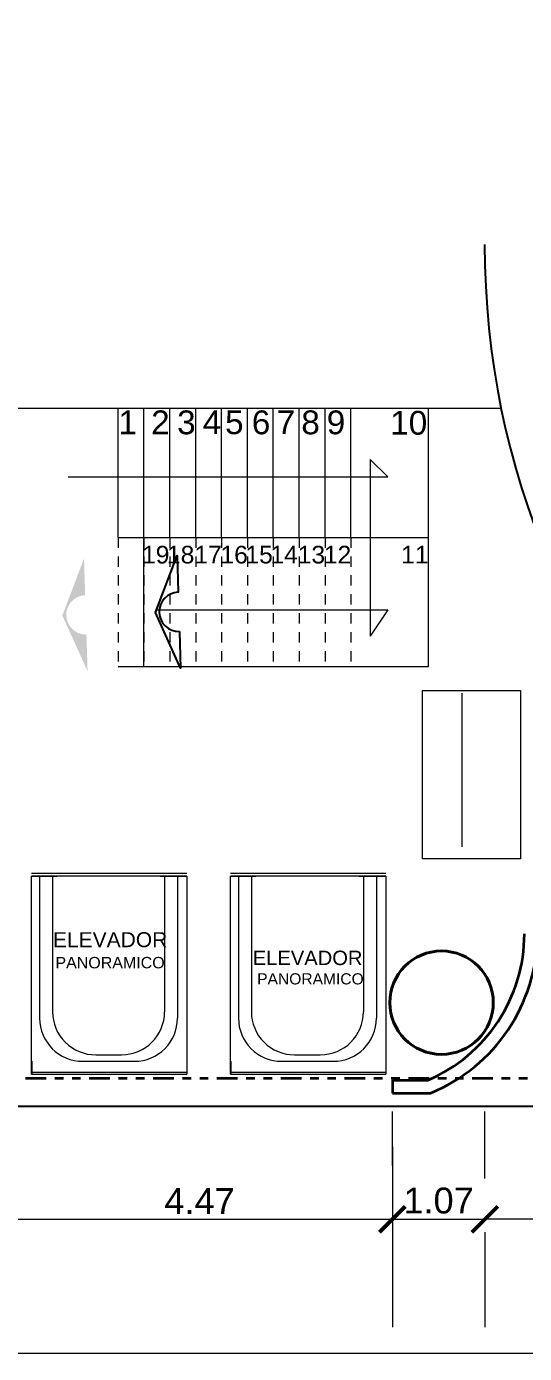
# Model space of a CAD drawing. Header units: inches. Extents: x 13 to 261, y -112 to -47.
# Drawn here: x 91.54 to 97.31, y -104.7 to -89.3 of the extents above; entities that cross this region are included whole.
import ezdxf

# ---------------------------------------------------------------- set-up
doc = ezdxf.new("R2010")
doc.units = ezdxf.units.IN
doc.header["$MEASUREMENT"] = 0
doc.linetypes.add('ACAD_ISO02W100', pattern=[15, 12, -3])
doc.linetypes.add('ACAD_ISO05W100', pattern=[33, 24, -3, 0, -3, 0, -3])
for name, color, linetype, lineweight in [('BANQUETA', 2, 'Continuous', 18), ('COLUMNAS', 20, 'Continuous', 40), ('COTAS', 192, 'Continuous', 13), ('ELEVADORES', 171, 'Continuous', 18), ('ESCALERAS', 182, 'Continuous', 18), ('LINEA DE CONTE RAM.', 7, 'Continuous', 13), ('MUROS', 5, 'Continuous', 35), ('POY. LOSA', 212, 'ACAD_ISO02W100', 13), ('RAMPAS', 50, 'Continuous', 25), ('TERRENO', 8, 'Continuous', 25), ('TEXTOS', 124, 'Continuous', 30), ('TUBERIA', 174, 'ACAD_ISO05W100', 35), ('VENTANAS', 4, 'Continuous', 13)]:
    doc.layers.add(name, color=color, linetype=linetype, lineweight=lineweight)
doc.styles.add('COTAS', font='ARIALUNI.TTF', dxfattribs={"height": 0.3})
doc.styles.add('TEXTOS', font='ARIALUNI.TTF', dxfattribs={"height": 0.36})
doc.linetypes.add('ZIGZAG', pattern='A,0.0001,-0.2,[131,ltypeshp.shx,S=0.2,R=0,X=-0.2,Y=0],-0.4,[131,ltypeshp.shx,S=0.2,R=180,X=0.2,Y=0],-0.2', length=0.8001)

# ---------------------------------------------------------------- blocks, each defined once
blk = doc.blocks.new('_ArchTick')
at = {"color": 0, "linetype": 'ByBlock', "const_width": 0.15}
blk.add_lwpolyline([(-0.5, -0.5), (0.5, 0.5)], dxfattribs=at)

msp = doc.modelspace()

# ---------------------------------------------------------------- hatches: boundary and pattern name
at = {"extrusion": (0.1093065423121583, 0.003474995742676502, 0.9940020141892817)}
h = msp.add_hatch(color=256, dxfattribs=at)
edge = h.paths.add_edge_path()
edge.add_line((-99.23568170356666, -89.66372164900667), (-99.66154635516043, -89.66372164900667))
edge.add_line((-99.66154635516054, -89.6637216490067), (-99.00795225393128, -89.39044630944409))
edge.add_line((-99.00795225393117, -89.39044630944406), (-98.3543581527019, -89.66372164900665))
edge.add_line((-98.35435815270202, -89.66372164900665), (-98.78022280429579, -89.66372164900665))
edge.add_arc((-99.00795225393117, -89.66372164900667), 0.2277294496354333, 1.758990840341431e-12, 180.0000000000017)

# ---------------------------------------------------------------- linework, layer by layer
at = {"extrusion": (0.1093065423121582, 0.003474995742676502, 0.9940020141892817), "elevation": 9.86495276161492}
msp.add_lwpolyline([(-99.23568170356675, -89.66372164900677), (-99.66154635516052, -89.66372164900682), (-99.0079522539313, -89.39044630944417), (-98.354358152702, -89.66372164900675), (-98.78022280429578, -89.66372164900676, 0.9999999999999999), (-99.23568170356675, -89.66372164900677, 1)], format="xyb", dxfattribs=at)
at = {"layer": 'BANQUETA'}
msp.add_line((91.27080736036419, -93.7268014080397), (97.04264300648958, -93.7268014080397), dxfattribs=at)
msp.add_arc((77.49392438128211, -56.87056435484349), 34.47115541369798, 287.5705954255154, 303.1635428484474, dxfattribs=at)
at = {"layer": 'COLUMNAS'}
msp.add_circle((96.35070402906558, -100.6268014080397), 0.6, dxfattribs=at)
at = {"layer": 'COTAS', "color": 3}
msp.add_line((95.7807049938389, -102.516207228748), (95.7807049938389, -101.891207228748), dxfattribs=at)
at = {"layer": 'COTAS', "color": 1}
for p, q in [((96.85259555094842, -102.666207228748), (96.85259555094842, -101.891207228748)), ((95.7807049938389, -102.3018014080397), (95.7807049938389, -104.391207228748)), ((91.30935265076758, -103.141207228748), (95.7807049938389, -103.141207228748)), ((95.7807049938389, -103.141207228748), (96.85259555094842, -103.141207228748)), ((115.8031087282121, -103.141207228748), (96.85259555094842, -103.141207228748)), ((96.85259555094842, -103.291207228748), (96.85259555094842, -104.391207228748)), ((115.8031087282121, -104.6979111361862), (16.85070402906563, -104.6979111361862))]:
    msp.add_line(p, q, dxfattribs=at)
at = {"layer": 'ELEVADORES'}
for p, q in [((93.39862501638254, -99.12742603964392), (91.59862501638253, -99.12742603964392)), ((93.39862501638254, -99.15742603964392), (91.59862501638253, -99.15742603964392)), ((91.59862501638253, -101.4574260396439), (91.59862501638253, -99.15742603964392)), ((91.59862501638253, -99.15742603964392), (91.89170790186728, -99.15742603964392)), ((93.09028950683378, -99.15742603964392), (93.39862501638254, -99.15742603964392)), ((93.39862501638254, -99.15742603964392), (93.39862501638254, -101.4574260396439)), ((95.70363813823064, -99.12742603964392), (93.90363813823063, -99.12742603964392)), ((95.70363813823064, -99.15742603964392), (93.90363813823063, -99.15742603964392)), ((93.90363813823063, -101.4574260396439), (93.90363813823063, -99.15742603964392)), ((93.90363813823063, -99.15742603964392), (94.19672102371538, -99.15742603964392)), ((95.39530262868189, -99.15742603964392), (95.70363813823064, -99.15742603964392)), ((95.70363813823064, -99.15742603964392), (95.70363813823064, -101.4574260396439))]:
    msp.add_line(p, q, dxfattribs=at)
at = {"layer": 'ESCALERAS'}
for p, q in [((92.60070402906547, -95.2268014080397), (92.60070402906547, -93.7268014080397)), ((93.20070402906549, -95.2268014080397), (93.20070402906549, -93.7268014080397)), ((93.50070402906545, -95.2268014080397), (93.50070402906545, -93.7268014080397)), ((93.80070402906551, -95.2268014080397), (93.80070402906551, -93.7268014080397)), ((94.10070402906547, -95.22680140803968), (94.10070402906547, -93.7268014080397)), ((94.40070402906554, -95.2268014080397), (94.40070402906554, -93.7268014080397)), ((94.70070402906549, -95.2268014080397), (94.70070402906549, -93.7268014080397)), ((95.00070402906556, -95.22680140803973), (95.00070402906556, -93.7268014080397)), ((95.30070402906551, -95.22680140803973), (95.30070402906551, -93.7268014080397)), ((96.20070402906549, -96.7268014080397), (96.20070402906549, -93.7268014080397)), ((92.60070402906547, -95.22680140803968), (96.20070402906549, -95.2268014080397)), ((92.60070402906547, -96.72680140803968), (96.20070402906549, -96.7268014080397)), ((96.13163882828167, -97.00252740987406), (97.26767043236987, -97.00252740987406)), ((96.13163882828167, -98.95898472207176), (96.13163882828167, -97.00252740987406)), ((97.26767043236987, -97.00252740987406), (97.26767043236987, -98.95898472207176)), ((97.26767043236987, -98.95898472207176), (96.13163882828167, -98.95898472207176))]:
    msp.add_line(p, q, dxfattribs=at)
at = {"layer": 'ESCALERAS', "ltscale": 0.01}
msp.add_line((92.90070402906542, -96.72680140803973), (92.90070402906542, -93.7268014080397), dxfattribs=at)
at = {"layer": 'ESCALERAS', "linetype": 'ZIGZAG'}
msp.add_line((96.58605146991692, -97.03495446111049), (96.58605146991692, -98.81846541168966), dxfattribs=at)
at = {"layer": 'LINEA DE CONTE RAM.'}
for p, q in [((95.52438988700419, -94.32243380081664), (95.72729708346992, -94.5251696985249)), ((95.52438988700419, -94.32243380081664), (95.52438988700419, -96.37494134429784)), ((92.02424695812238, -94.5251696985249), (95.72729708346992, -94.5251696985249)), ((93.04622838669371, -96.06729188861243), (95.72729708346992, -96.06729188861243)), ((95.72729708346992, -96.06729188861243), (95.52438988700419, -96.37494134429784))]:
    msp.add_line(p, q, dxfattribs=at)
at = {"layer": 'MUROS'}
for p, q in [((95.78070499383887, -101.5268014080397), (95.78070499383887, -101.6768014080397)), ((95.78070499383887, -101.5268014080397), (96.19148018887404, -101.5268014080397)), ((95.78070499383887, -101.6768014080397), (96.22168842058619, -101.6768014080397))]:
    msp.add_line(p, q, dxfattribs=at)
for radius, start in [(1.85, 293.2314565050137), (2, 292.331645009224)]:
    msp.add_arc((95.46175421290752, -99.82680140803976), radius, start, 0, dxfattribs=at)
at = {"layer": 'POY. LOSA', "ltscale": 0.01}
for p, q in [((92.60070402906541, -95.22680140803968), (92.60070402906547, -96.72680140803973)), ((92.90070402906542, -95.22680140803968), (92.90070402906542, -96.72680140803973)), ((93.20070402906543, -95.22680140803968), (93.20070402906549, -96.72680140803973)), ((93.50070402906545, -95.22680140803968), (93.50070402906545, -96.72680140803973)), ((93.80070402906546, -95.22680140803968), (93.80070402906551, -96.72680140803973)), ((94.10070402906547, -95.22680140803968), (94.10070402906547, -96.72680140803973)), ((94.40070402906548, -95.22680140803968), (94.40070402906554, -96.72680140803973)), ((94.70070402906549, -95.22680140803968), (94.70070402906549, -96.72680140803973)), ((95.0007040290655, -95.22680140803968), (95.00070402906556, -96.72680140803973)), ((95.30070402906551, -95.22680140803968), (95.30070402906551, -96.72680140803973))]:
    msp.add_line(p, q, dxfattribs=at)
at = {"layer": 'RAMPAS'}
msp.add_arc((106.3507040290656, -91.82680140803973), 9.5, 180, 270, dxfattribs=at)
at = {"layer": 'TERRENO'}
for p, q in [((91.59862501638253, -101.3074260396439), (91.59862501638253, -101.4574260396439)), ((93.90363813823063, -101.3074260396439), (93.90363813823063, -101.4574260396439)), ((80.75070402906562, -101.8268014080398), (116.3507040290656, -101.8268014080397)), ((80.75070402906567, -101.8268014080398), (94.35070402906558, -101.8268014080398))]:
    msp.add_line(p, q, dxfattribs=at)
at = {"layer": 'TUBERIA', "ltscale": 0.01}
msp.add_line((81.90725876055046, -101.5029776387351), (113.4012629412197, -101.5029776387351), dxfattribs=at)
at = {"layer": 'VENTANAS'}
for p, q in [((91.69170790186729, -99.15742603964392), (91.69170790186729, -100.8074260396439)), ((91.84170790186727, -99.15742603964392), (91.84170790186727, -100.7324260396439)), ((93.14028950683377, -99.15742603964392), (93.14028950683382, -100.7324260396439)), ((93.2902895068338, -99.15742603964392), (93.2902895068338, -100.8074260396439)), ((93.9967210237154, -99.15742603964392), (93.9967210237154, -100.8074260396439)), ((94.14672102371537, -99.15742603964392), (94.14672102371537, -100.7324260396439)), ((95.44530262868187, -99.15742603964392), (95.44530262868193, -100.7324260396439)), ((95.5953026286819, -99.15742603964392), (95.5953026286819, -100.8074260396439)), ((92.19170790186729, -101.3074260396439), (92.7902895068338, -101.3074260396439)), ((92.34170790186732, -101.2324260396439), (92.64028950683382, -101.2324260396439)), ((94.4967210237154, -101.3074260396439), (95.0953026286819, -101.3074260396439)), ((94.64672102371543, -101.2324260396439), (94.94530262868193, -101.2324260396439)), ((91.59862501638253, -101.4324260396439), (93.39862501638254, -101.4324260396439)), ((91.59862501638253, -101.4574260396439), (93.39862501638254, -101.4574260396439)), ((93.90363813823063, -101.4324260396439), (95.70363813823064, -101.4324260396439)), ((93.90363813823063, -101.4574260396439), (95.70363813823064, -101.4574260396439))]:
    msp.add_line(p, q, dxfattribs=at)
for centre, start, end in [((92.19170790186729, -100.8074260396439), 180, 270), ((92.34170790186727, -100.7324260396439), 180, 270.0000000000016), ((92.64028950683382, -100.7324260396439), 270.0000000000016, 0), ((92.7902895068338, -100.8074260396439), 270, 0), ((94.4967210237154, -100.8074260396439), 180, 270.0000000000016), ((94.64672102371537, -100.7324260396439), 180, 270.0000000000016), ((94.94530262868193, -100.7324260396439), 270.0000000000016, 0), ((95.0953026286819, -100.8074260396439), 270, 0)]:
    msp.add_arc(centre, 0.5, start, end, dxfattribs=at)

# ---------------------------------------------------------------- block references
at = {"layer": 'COTAS', "color": 1, "xscale": 0.3, "yscale": 0.3, "zscale": 0.3, "rotation": 180}
for p in [(95.7807049938389, -103.141207228748), (96.85259555094842, -103.141207228748)]:
    msp.add_blockref('_ArchTick', p, dxfattribs=at)
at = {"layer": 'COTAS', "color": 1, "xscale": 0.3, "yscale": 0.3, "zscale": 0.3}
for p in [(95.7807049938389, -103.141207228748), (96.85259555094842, -103.141207228748)]:
    msp.add_blockref('_ArchTick', p, dxfattribs=at)

# ---------------------------------------------------------------- texts
at = {"layer": 'COTAS', "color": 1, "char_height": 0.3, "attachment_point": 5, "style": 'COTAS'}
for s, insert in [('4.47', (93.54502882230324, -102.928707228748)), ('1.07', (96.31665027239366, -102.9254330131954))]:
    msp.add_mtext(s, dxfattribs=dict(at, insert=insert))
at = {"layer": 'MUROS', "color": 0, "style": 'TEXTOS'}
for tag, p, height in [('ELEVADOR', (91.84716893161067, -99.9826590581732), 0.1740724503454676), ('PANORAMICO', (91.87506468129777, -100.2285757259311), 0.132644347295359), ('ELEVADOR', (94.16170994096473, -100.1906546748068), 0.1673200197279447), ('PANORAMICO', (94.21317543734654, -100.41508176438), 0.129444372654436)]:
    msp.add_attdef(tag, p, '', height=height, dxfattribs=at)
at = {"layer": 'TEXTOS', "style": 'TEXTOS'}
for s, height, p in [('1', 0.2764686899530505, (92.60363014129427, -94.03013358956972)), ('2', 0.2764686899530505, (92.9842730755142, -94.03013358956972)), ('3', 0.2764686899530505, (93.28532694575763, -94.03013358956972)), ('4', 0.2764686899530505, (93.58210837676953, -94.02881347986326)), ('5', 0.2764686899530505, (93.84136194631607, -94.02881347986326)), ('6', 0.2764686899530505, (94.15136316768762, -94.03013358956972)), ('7', 0.2764686899530505, (94.43987710226172, -94.02881347986326)), ('8', 0.2764686899530505, (94.7252061284516, -94.03013358956972)), ('9', 0.2764686899530505, (95.02006793198579, -94.03013358956972)), ('10', 0.2764686899530505, (95.75547160243329, -94.03525189313578)), ('19', 0.2048252160389226, (92.87829320186049, -95.52960020964484)), ('18', 0.2048252160389226, (93.1673619906604, -95.52960020964484)), ('16', 0.2048252160389226, (93.78780267923568, -95.52960020964484)), ('13', 0.2048252160389226, (94.68321053855217, -95.52960020964484)), ('12', 0.2048252160389226, (94.98638007381052, -95.52960020964484)), ('17', 0.2048252160389226, (93.48463270817726, -95.52960020964484)), ('15', 0.2048252160389226, (94.07687146803548, -95.52960020964484)), ('14', 0.2048252160389226, (94.36594025683527, -95.52960020964484)), ('11', 0.2048252160389226, (95.88178793312713, -95.52960020964484))]:
    msp.add_text(s, height=height, dxfattribs=at).set_placement(p)

doc.saveas('drawing.dxf')
